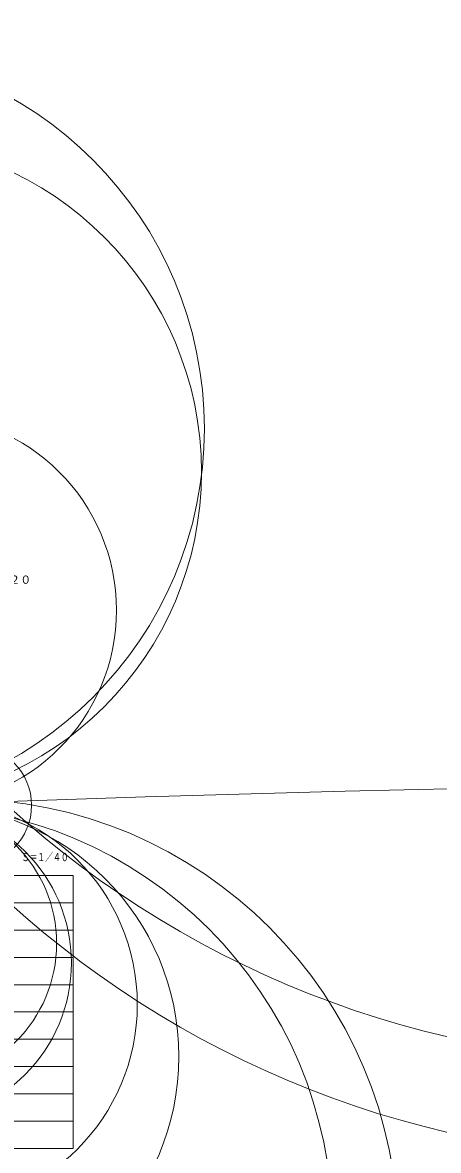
# Model space of a CAD drawing. Units: millimetres, scale not verified. Extents: x -5442 to 5961, y -11392 to 320.
# Drawn here: x 53.2 to 129.4, y -56.9 to 149.7 of the extents above; entities that cross this region are included whole.
import ezdxf
from ezdxf.enums import TextEntityAlignment as Align

# ---------------------------------------------------------------- set-up
doc = ezdxf.new("R2010")
doc.units = ezdxf.units.MM
doc.header["$LTSCALE"] = 0.125
doc.layers.add('0-2_WAKU', color=1, linetype='Continuous', lineweight=18)
doc.layers.add('0-5_GAIKEI', color=1, linetype='Continuous', lineweight=18)
doc.layers.add('0-3_TOUROKU', color=7, linetype='Continuous')
doc.styles.add('ＭＳ ゴシック', font='')
doc.styles.get('ＭＳ ゴシック').set_extended_font_data('MS Gothic')

msp = doc.modelspace()

# ---------------------------------------------------------------- linework, layer by layer
at = {"layer": '0-2_WAKU', "color": 4}
for p, q in [((-62.4976, -6.5009), (62.5024, -6.5009)), ((62.5024, -56.5009), (62.5024, -6.5009)), ((-62.4976, -56.5009), (62.5024, -56.5009))]:
    msp.add_line(p, q, dxfattribs=at)
at = {"layer": '0-2_WAKU'}
for p, q in [((62.5024, -11.5009), (-62.4976, -11.5009)), ((62.5024, -16.5009), (-62.4976, -16.5009)), ((62.5024, -21.5009), (-62.4976, -21.5009)), ((-62.4976, -26.5009), (62.5024, -26.5009)), ((-62.4976, -31.5009), (62.5024, -31.5009)), ((-62.4976, -36.5009), (62.5024, -36.5009)), ((-62.4976, -41.5009), (62.5024, -41.5009)), ((-62.4976, -46.5009), (62.5024, -46.5009)), ((-62.4976, -51.5009), (62.5024, -51.5009))]:
    msp.add_line(p, q, dxfattribs=at)
at = {"layer": '0-5_GAIKEI'}
for centre, radius in [((171.8809, 139.6676), 180.342), ((171.8809, 122.1676), 180.342), ((16.9751, 75.3607), 69.5628), ((25.1871, 67.4286), 60.8284), ((34.6794, 42.0966), 35.773), ((43.9519, 6.3521), 10.945), ((259.4982, -5690.4294), 5701.2602), ((32.7137, -70.9135), 77.2542), ((41.5421, -72.9313), 80.4825), ((35.8012, -39.6531), 46.0579), ((36.8289, -30.141), 37.4334), ((33.3298, -22.5247), 28.8615), ((34.169, -18.9388), 25.3206)]:
    msp.add_circle(centre, radius, dxfattribs=at)

# ---------------------------------------------------------------- texts
at = {"layer": '0-3_TOUROKU', "style": 'ＭＳ ゴシック'}
msp.add_text('ＴＨ８０ＬＦＢ７０Ｊ+ＴＹＳＴ６５Ｐ２０', height=1.466, dxfattribs=at).set_placement((15.8357, 46.4991), align=Align.BOTTOM_LEFT)
at = {"layer": '0-3_TOUROKU', "style": 'ＭＳ ゴシック', "width": 0.7}
msp.add_text('Ｓ＝１／４０', height=1.466, dxfattribs=at).set_placement((53.0757, -4.3137), align=Align.BOTTOM_LEFT)

doc.saveas('drawing.dxf')
